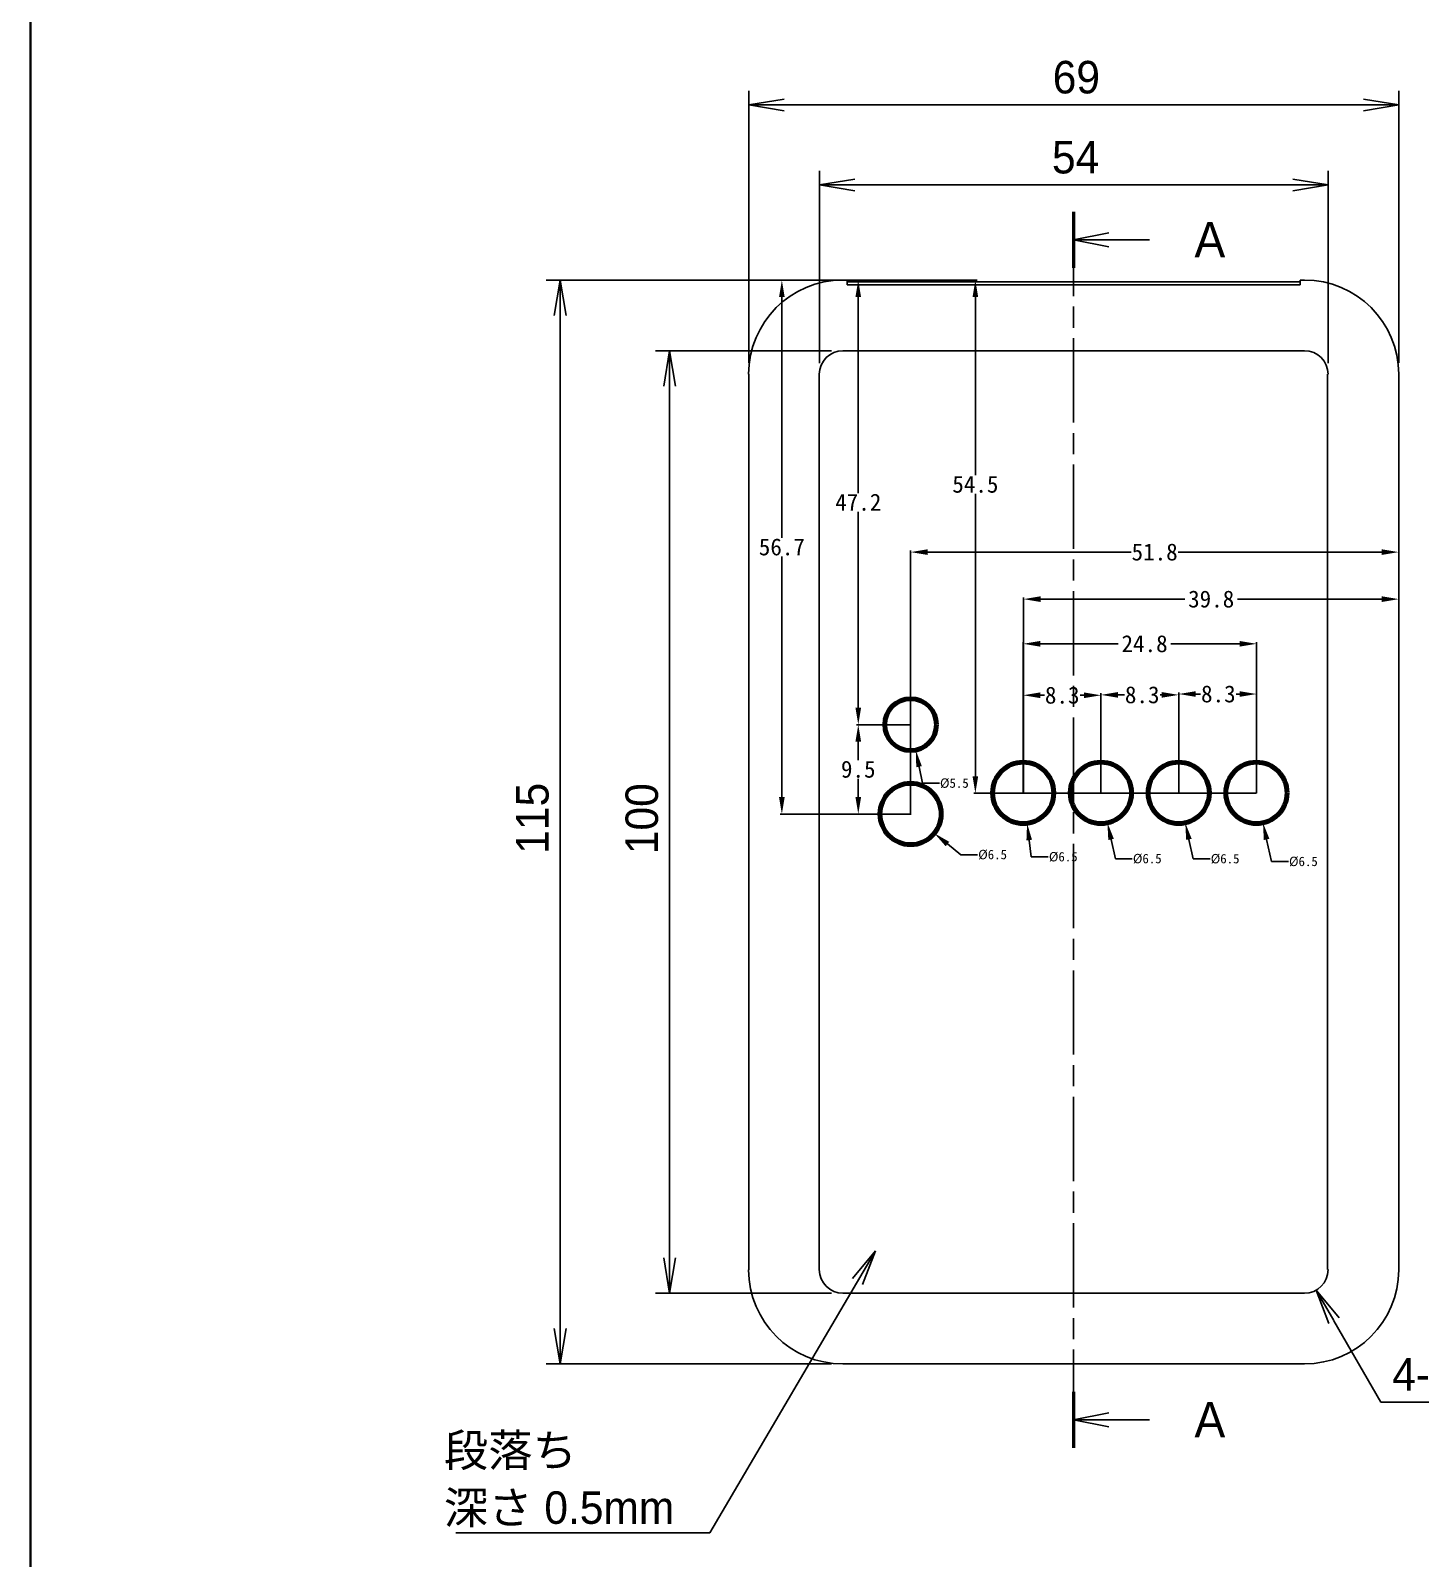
# Model space of a CAD drawing. Header units: millimetres. Extents: x 22 to 621, y 9 to 437.
# Drawn here: x 22.5 to 170, y 166.1 to 328.2 of the extents above; entities that cross this region are included whole.
import ezdxf

# ---------------------------------------------------------------- set-up
doc = ezdxf.new("R2010")
doc.units = ezdxf.units.MM
doc.header["$LTSCALE"] = 1.5
doc.linetypes.add('CHAIN', pattern=[0.3543, 0.2362, -0.0295, 0.0591, -0.0295])
for name, color, linetype, lineweight in [('Border (ISO)', 7, 'Continuous', 35), ('Dimension (ISO)', 7, 'Continuous', 25), ('Section Line (ISO)', 7, 'CHAIN', 25), ('Symbol (ISO)', 7, 'Continuous', 25), ('Visible (ISO)', 7, 'Continuous', 25)]:
    doc.layers.add(name, color=color, linetype=linetype, lineweight=lineweight)
doc.layers.add('Case', color=11, linetype='Continuous')
doc.styles.add('Label Text (JIS)', font='MS PGothic.ttf')
doc.styles.add('Note Text (JIS)', font='MS PGothic.ttf')
doc.styles.add('Note Text2 (JIS)', font='MS PGothic.ttf')
doc.dimstyles.new('Default (JIS)', dxfattribs={"dimscale": 1.5, "dimtxt": 2.3, "dimasz": 2.5, "dimexe": 1, "dimexo": 0.8, "dimgap": 0.8, "dimtad": 1, "dimtoh": 1, "dimrnd": 1e-08, "dimdsep": 46, "dimtxsty": 'Note Text (JIS)', "dimblk": 'OPEN', "dimcen": 0.09, "dimdle": 5, "dimclrd": 100, "dimclre": 100, "dimclrt": 7, "dimadec": 0, "dimazin": 2, "dimtfac": 1, "dimtmove": 0, "dimatfit": 3, "dimldrblk": 'OPEN', "dimfxl": 1, "dimtolj": 1, "dimtzin": 0, "dimlwd": 25, "dimlwe": 25, "dimarcsym": 0})
doc.dimstyles.new('Default 2(JIS)$7', dxfattribs={"dimscale": 1.5, "dimtxt": 2.3, "dimasz": 2.5, "dimexe": 1, "dimexo": 0.8, "dimgap": 0.8, "dimtad": 1, "dimtoh": 1, "dimrnd": 1e-08, "dimdsep": 46, "dimtxsty": 'Note Text2 (JIS)', "dimblk": 'OPEN', "dimcen": 0.09, "dimdle": 5, "dimclrd": 3, "dimclre": 100, "dimclrt": 7, "dimadec": 0, "dimazin": 2, "dimtfac": 1, "dimtmove": 0, "dimatfit": 3, "dimldrblk": 'OPEN', "dimfxl": 1, "dimtolj": 1, "dimtzin": 0, "dimlwd": -1, "dimlwe": 25, "dimarcsym": 0})
doc.dimstyles.get("Standard").update_dxf_attribs({"dimtxt": 0.18, "dimasz": 0.18, "dimexe": 0.18, "dimexo": 0.0625, "dimgap": 0.09, "dimtad": 0, "dimtih": 1, "dimtoh": 1, "dimdec": 4, "dimzin": 0, "dimdsep": 46, "dimtxsty": 'Standard', "dimcen": 0.09, "dimadec": 0, "dimazin": 0, "dimtfac": 1, "dimtdec": 4, "dimtofl": 0, "dimtmove": 0, "dimatfit": 3, "dimfxl": 1, "dimtolj": 1, "dimtzin": 0, "dimarcsym": 0})

# ---------------------------------------------------------------- blocks, each defined once
blk = doc.blocks.new('図面枠 既定の図面枠')
at = {"layer": 'Border (ISO)', "flags": 128}
blk.add_lwpolyline([(15, 6), (15, 291), (414, 291), (414, 6), (15, 6)], dxfattribs=at)
blk = doc.blocks.new('2dTransSection0')
at = {"layer": 'Section Line (ISO)', "linetype": 'CHAIN', "ltscale": 16.827747}
blk.add_line((80.47, 241.96), (80.47, 154.53), dxfattribs=at)
at = {"layer": 'Section Line (ISO)', "linetype": 'Continuous', "lineweight": 50}
for p, q in [((80.47, 241.96), (80.47, 238)), ((80.47, 158.49), (80.47, 154.53))]:
    blk.add_line(p, q, dxfattribs=at)
at = {"layer": 'Section Line (ISO)', "linetype": 'Continuous'}
for p, q in [((82.97, 240.48), (80.47, 239.98)), ((82.97, 239.98), (80.47, 239.98)), ((80.47, 239.98), (82.97, 239.48)), ((85.85, 239.98), (82.97, 239.98)), ((82.97, 157.01), (80.47, 156.51)), ((82.97, 156.51), (80.47, 156.51)), ((80.47, 156.51), (82.97, 156.01)), ((85.85, 156.51), (82.97, 156.51))]:
    blk.add_line(p, q, dxfattribs=at)
at = {"layer": 'Section Line (ISO)', "char_height": 2.5, "attachment_point": 7, "style": 'Label Text (JIS)'}
for insert in [(89.02, 238.74), (89.02, 155.27)]:
    blk.add_mtext('A', dxfattribs=dict(at, insert=insert))
blk = doc.blocks.new('_Open')
at = {"color": 0, "linetype": 'ByBlock', "lineweight": -2}
for p, q in [((-1, 0.167), (0, 0)), ((-1, -0.167), (0, 0)), ((0, 0), (-1, 0))]:
    blk.add_line(p, q, dxfattribs=at)
blk = doc.blocks.new('*D13')
at = {"layer": 'Defpoints', "color": 0}
for p in [(160.23, 311.82), (106.23, 291.72), (160.23, 291.72)]:
    blk.add_point(p, dxfattribs=at)
at = {"layer": 'Dimension (ISO)', "color": 100, "lineweight": 25}
for p, q in [((106.23, 292.92), (106.23, 313.32)), ((160.23, 292.92), (160.23, 313.32)), ((109.98, 311.82), (156.48, 311.82))]:
    blk.add_line(p, q, dxfattribs=at)
at = {"layer": 'Dimension (ISO)', "color": 100, "lineweight": 25, "xscale": 3.75, "yscale": 3.75, "zscale": 3.75, "rotation": 180}
blk.add_blockref('_Open', (106.23, 311.82), dxfattribs=at)
at = {"layer": 'Dimension (ISO)', "color": 100, "lineweight": 25, "xscale": 3.75, "yscale": 3.75, "zscale": 3.75}
blk.add_blockref('_Open', (160.23, 311.82), dxfattribs=at)
at = {"layer": 'Dimension (ISO)', "color": 7, "lineweight": 25, "insert": (130.92, 314.74), "char_height": 3.45, "attachment_point": 4, "style": 'Note Text (JIS)'}
blk.add_mtext('\\A1;54', dxfattribs=at)
blk = doc.blocks.new('*D14')
at = {"layer": 'Defpoints', "color": 0}
for p in [(167.73, 320.31), (98.73, 291.73), (167.73, 291.73)]:
    blk.add_point(p, dxfattribs=at)
at = {"layer": 'Dimension (ISO)', "color": 100, "lineweight": 25}
for p, q in [((98.73, 292.93), (98.73, 321.81)), ((167.73, 292.93), (167.73, 321.81)), ((102.48, 320.31), (163.98, 320.31))]:
    blk.add_line(p, q, dxfattribs=at)
at = {"layer": 'Dimension (ISO)', "color": 100, "lineweight": 25, "xscale": 3.75, "yscale": 3.75, "zscale": 3.75, "rotation": 180}
blk.add_blockref('_Open', (98.73, 320.31), dxfattribs=at)
at = {"layer": 'Dimension (ISO)', "color": 100, "lineweight": 25, "xscale": 3.75, "yscale": 3.75, "zscale": 3.75}
blk.add_blockref('_Open', (167.73, 320.31), dxfattribs=at)
at = {"layer": 'Dimension (ISO)', "color": 7, "lineweight": 25, "insert": (131, 323.23), "char_height": 3.45, "attachment_point": 4, "style": 'Note Text (JIS)'}
blk.add_mtext('\\A1;69', dxfattribs=at)
blk = doc.blocks.new('*D15')
at = {"layer": 'Defpoints', "color": 0}
for p in [(108.73, 294.22), (90.34, 194.22), (108.73, 194.22)]:
    blk.add_point(p, dxfattribs=at)
at = {"layer": 'Dimension (ISO)', "color": 100, "lineweight": 25}
for p, q in [((107.53, 294.22), (88.84, 294.22)), ((90.34, 290.47), (90.34, 197.97)), ((107.53, 194.22), (88.84, 194.22))]:
    blk.add_line(p, q, dxfattribs=at)
at = {"layer": 'Dimension (ISO)', "color": 100, "lineweight": 25, "xscale": 3.75, "yscale": 3.75, "zscale": 3.75}
for p, rotation in [((90.34, 294.22), 90), ((90.34, 194.22), 270)]:
    blk.add_blockref('_Open', p, dxfattribs=dict(at, rotation=rotation))
at = {"layer": 'Dimension (ISO)', "color": 7, "lineweight": 25, "insert": (87.4, 240.81), "char_height": 3.45, "attachment_point": 4, "rotation": 90, "style": 'Note Text (JIS)'}
blk.add_mtext('\\A1;100', dxfattribs=at)
blk = doc.blocks.new('*D16')
at = {"layer": 'Defpoints', "color": 0}
for p in [(108.95, 301.72), (78.72, 186.72), (108.72, 186.72)]:
    blk.add_point(p, dxfattribs=at)
at = {"layer": 'Dimension (ISO)', "color": 100, "lineweight": 25}
for p, q in [((107.75, 301.72), (77.22, 301.72)), ((78.72, 297.97), (78.72, 190.47)), ((107.52, 186.72), (77.22, 186.72))]:
    blk.add_line(p, q, dxfattribs=at)
at = {"layer": 'Dimension (ISO)', "color": 100, "lineweight": 25, "xscale": 3.75, "yscale": 3.75, "zscale": 3.75}
for p, rotation in [((78.72, 301.72), 90), ((78.72, 186.72), 270)]:
    blk.add_blockref('_Open', p, dxfattribs=dict(at, rotation=rotation))
at = {"layer": 'Dimension (ISO)', "color": 7, "lineweight": 25, "insert": (75.79, 240.85), "char_height": 3.45, "attachment_point": 4, "rotation": 90, "style": 'Note Text (JIS)'}
blk.add_mtext('\\A1;115', dxfattribs=at)
blk = doc.blocks.new('*D32')
at = {"layer": 'Defpoints', "color": 0}
for p in [(157.73, 196.72), (158.98, 194.56)]:
    blk.add_point(p, dxfattribs=at)
at = {"layer": 'Dimension (ISO)', "color": 100, "lineweight": 25}
for p, q in [((165.84, 182.67), (160.85, 191.31)), ((180.8, 182.67), (165.84, 182.67))]:
    blk.add_line(p, q, dxfattribs=at)
at = {"layer": 'Dimension (ISO)', "color": 100, "lineweight": 25, "xscale": 3.75, "yscale": 3.75, "zscale": 3.75, "rotation": 120.0000000000111}
blk.add_blockref('_Open', (158.98, 194.56), dxfattribs=at)
at = {"layer": 'Dimension (ISO)', "color": 7, "lineweight": 25, "insert": (167.04, 185.6), "char_height": 3.45, "attachment_point": 4, "style": 'Note Text (JIS)'}
blk.add_mtext('\\A1;4-R2.5', dxfattribs=at)
blk = doc.blocks.new('*D79')
at = {"layer": 'Case', "color": 0}
for p, q in [((127.82, 247.31), (127.91, 247.31)), ((127.87, 247.27), (127.87, 247.36))]:
    blk.add_line(p, q, dxfattribs=at)
at = {"layer": 'Case', "color": 0, "lineweight": -2}
for p, q in [((128.73, 240.52), (128.5, 242.3)), ((130.53, 240.52), (128.73, 240.52))]:
    blk.add_line(p, q, dxfattribs=at)
at = {"layer": 'Case', "color": 0}
blk.add_solid([(128.8, 242.34), (128.21, 242.26), (128.28, 244.09)], dxfattribs=at)
at = {"layer": 'Defpoints', "color": 0}
for p in [(127.46, 250.54), (128.28, 244.09)]:
    blk.add_point(p, dxfattribs=at)
at = {"layer": 'Case', "color": 0, "insert": (132.12, 240.52), "char_height": 1, "attachment_point": 5}
blk.add_mtext('\\A1;%%c6.5', dxfattribs=at)
blk = doc.blocks.new('*D81')
at = {"layer": 'Case', "color": 0}
for p, q in [((136.07, 247.31), (136.16, 247.31)), ((136.12, 247.27), (136.12, 247.36))]:
    blk.add_line(p, q, dxfattribs=at)
at = {"layer": 'Case', "color": 0, "lineweight": -2}
for p, q in [((137.65, 240.32), (137.2, 242.38)), ((139.45, 240.32), (137.65, 240.32))]:
    blk.add_line(p, q, dxfattribs=at)
at = {"layer": 'Case', "color": 0}
blk.add_solid([(137.49, 242.44), (136.9, 242.31), (136.81, 244.14)], dxfattribs=at)
at = {"layer": 'Defpoints', "color": 0}
for p in [(135.42, 250.49), (136.81, 244.14)]:
    blk.add_point(p, dxfattribs=at)
at = {"layer": 'Case', "color": 0, "insert": (141.04, 240.32), "char_height": 1, "attachment_point": 5}
blk.add_mtext('\\A1;%%c6.5', dxfattribs=at)
blk = doc.blocks.new('*D82')
at = {"layer": 'Case', "color": 0}
for p, q in [((144.33, 247.31), (144.42, 247.31)), ((144.38, 247.27), (144.38, 247.36))]:
    blk.add_line(p, q, dxfattribs=at)
at = {"layer": 'Case', "color": 0, "lineweight": -2}
for p, q in [((145.91, 240.31), (145.46, 242.38)), ((147.71, 240.31), (145.91, 240.31))]:
    blk.add_line(p, q, dxfattribs=at)
at = {"layer": 'Case', "color": 0}
blk.add_solid([(145.75, 242.44), (145.17, 242.32), (145.07, 244.14)], dxfattribs=at)
at = {"layer": 'Defpoints', "color": 0}
for p in [(143.68, 250.49), (145.07, 244.14)]:
    blk.add_point(p, dxfattribs=at)
at = {"layer": 'Case', "color": 0, "insert": (149.3, 240.31), "char_height": 1, "attachment_point": 5}
blk.add_mtext('\\A1;%%c6.5', dxfattribs=at)
blk = doc.blocks.new('*D83')
at = {"layer": 'Case', "color": 0}
for p, q in [((152.58, 247.31), (152.67, 247.31)), ((152.63, 247.27), (152.63, 247.36))]:
    blk.add_line(p, q, dxfattribs=at)
at = {"layer": 'Case', "color": 0, "lineweight": -2}
for p, q in [((154.22, 240.02), (153.71, 242.38)), ((156.02, 240.02), (154.22, 240.02))]:
    blk.add_line(p, q, dxfattribs=at)
at = {"layer": 'Case', "color": 0}
blk.add_solid([(154, 242.44), (153.41, 242.31), (153.32, 244.14)], dxfattribs=at)
at = {"layer": 'Defpoints', "color": 0}
for p in [(151.93, 250.49), (153.32, 244.14)]:
    blk.add_point(p, dxfattribs=at)
at = {"layer": 'Case', "color": 0, "insert": (157.61, 240.02), "char_height": 1, "attachment_point": 5}
blk.add_mtext('\\A1;%%c6.5', dxfattribs=at)
blk = doc.blocks.new('*D95')
at = {"layer": 'Case', "color": 0, "lineweight": -2}
for p, q in [((127.87, 247.33), (127.87, 263.31)), ((129.67, 263.13), (137.96, 263.13)), ((150.83, 263.13), (143.54, 263.13)), ((152.63, 247.33), (152.63, 263.31))]:
    blk.add_line(p, q, dxfattribs=at)
at = {"layer": 'Case', "color": 0}
for points in [[(129.67, 263.43), (129.67, 262.83), (127.87, 263.13)], [(150.83, 262.83), (150.83, 263.43), (152.63, 263.13)]]:
    blk.add_solid(points, dxfattribs=at)
at = {"layer": 'Defpoints', "color": 0}
for p in [(152.63, 263.13), (127.87, 247.27), (152.63, 247.27)]:
    blk.add_point(p, dxfattribs=at)
at = {"layer": 'Case', "color": 0, "insert": (140.75, 263.13), "char_height": 1.8, "attachment_point": 5}
blk.add_mtext('\\A1;24.8', dxfattribs=at)
blk = doc.blocks.new('*D97')
at = {"layer": 'Case', "color": 0, "lineweight": -2}
for p, q in [((127.87, 247.37), (127.87, 257.85)), ((136.12, 247.33), (136.12, 257.85)), ((129.67, 257.67), (130.12, 257.67)), ((134.32, 257.67), (133.9, 257.67))]:
    blk.add_line(p, q, dxfattribs=at)
at = {"layer": 'Case', "color": 0}
for points in [[(129.67, 257.97), (129.67, 257.37), (127.87, 257.67)], [(134.32, 257.37), (134.32, 257.97), (136.12, 257.67)]]:
    blk.add_solid(points, dxfattribs=at)
at = {"layer": 'Defpoints', "color": 0}
for p in [(136.12, 257.67), (127.87, 247.31), (136.12, 247.27)]:
    blk.add_point(p, dxfattribs=at)
at = {"layer": 'Case', "color": 0, "insert": (132.01, 257.67), "char_height": 1.8, "attachment_point": 5}
blk.add_mtext('\\A1;8.3', dxfattribs=at)
blk = doc.blocks.new('*D98')
at = {"layer": 'Case', "color": 0, "lineweight": -2}
for p, q in [((136.12, 247.33), (136.12, 257.89)), ((144.38, 247.33), (144.38, 257.89)), ((137.92, 257.71), (138.61, 257.71)), ((142.58, 257.71), (142.39, 257.71))]:
    blk.add_line(p, q, dxfattribs=at)
at = {"layer": 'Case', "color": 0}
for points in [[(137.92, 258.01), (137.92, 257.41), (136.12, 257.71)], [(142.58, 257.41), (142.58, 258.01), (144.38, 257.71)]]:
    blk.add_solid(points, dxfattribs=at)
at = {"layer": 'Defpoints', "color": 0}
for p in [(144.38, 257.71), (136.12, 247.27), (144.38, 247.27)]:
    blk.add_point(p, dxfattribs=at)
at = {"layer": 'Case', "color": 0, "insert": (140.5, 257.71), "char_height": 1.8, "attachment_point": 5}
blk.add_mtext('\\A1;8.3', dxfattribs=at)
blk = doc.blocks.new('*D99')
at = {"layer": 'Case', "color": 0, "lineweight": -2}
for p, q in [((144.38, 247.37), (144.38, 257.98)), ((146.18, 257.8), (146.69, 257.8)), ((150.83, 257.8), (150.47, 257.8)), ((152.63, 247.37), (152.63, 257.98))]:
    blk.add_line(p, q, dxfattribs=at)
at = {"layer": 'Case', "color": 0}
for points in [[(146.18, 258.1), (146.18, 257.5), (144.38, 257.8)], [(150.83, 257.5), (150.83, 258.1), (152.63, 257.8)]]:
    blk.add_solid(points, dxfattribs=at)
at = {"layer": 'Defpoints', "color": 0}
for p in [(152.63, 257.8), (144.38, 247.31), (152.63, 247.31)]:
    blk.add_point(p, dxfattribs=at)
at = {"layer": 'Case', "color": 0, "insert": (148.58, 257.8), "char_height": 1.8, "attachment_point": 5}
blk.add_mtext('\\A1;8.3', dxfattribs=at)
blk = doc.blocks.new('*D100')
at = {"layer": 'Case', "color": 0, "lineweight": -2}
for p, q in [((127.91, 247.37), (127.91, 268.05)), ((129.71, 267.87), (145.03, 267.87)), ((165.93, 267.87), (150.61, 267.87)), ((167.73, 247.37), (167.73, 268.05))]:
    blk.add_line(p, q, dxfattribs=at)
at = {"layer": 'Case', "color": 0}
for points in [[(129.71, 268.17), (129.71, 267.57), (127.91, 267.87)], [(165.93, 267.57), (165.93, 268.17), (167.73, 267.87)]]:
    blk.add_solid(points, dxfattribs=at)
at = {"layer": 'Defpoints', "color": 0}
for p in [(167.73, 267.87), (127.91, 247.31), (167.73, 247.31)]:
    blk.add_point(p, dxfattribs=at)
at = {"layer": 'Case', "color": 0, "insert": (147.82, 267.87), "char_height": 1.8, "attachment_point": 5}
blk.add_mtext('\\A1;39.8', dxfattribs=at)
blk = doc.blocks.new('*D101')
at = {"layer": 'Case', "color": 0, "lineweight": -2}
for p, q in [((107.81, 301.72), (122.97, 301.72)), ((122.79, 299.92), (122.79, 281.04)), ((122.79, 249.07), (122.79, 279.06)), ((152.56, 247.27), (122.61, 247.27))]:
    blk.add_line(p, q, dxfattribs=at)
at = {"layer": 'Case', "color": 0}
for points in [[(123.09, 299.92), (122.49, 299.92), (122.79, 301.72)], [(122.49, 249.07), (123.09, 249.07), (122.79, 247.27)]]:
    blk.add_solid(points, dxfattribs=at)
at = {"layer": 'Defpoints', "color": 0}
for p in [(107.75, 301.72), (122.79, 247.27), (152.63, 247.27)]:
    blk.add_point(p, dxfattribs=at)
at = {"layer": 'Case', "color": 0, "insert": (122.79, 280.05), "char_height": 1.8, "attachment_point": 5}
blk.add_mtext('\\A1;54.5', dxfattribs=at)
blk = doc.blocks.new('*D105')
at = {"layer": 'Case', "color": 0, "lineweight": -2}
for p, q in [((115.92, 245.09), (115.92, 273.04)), ((117.72, 272.86), (139.33, 272.86)), ((165.93, 272.86), (144.31, 272.86)), ((167.73, 244.29), (167.73, 273.04))]:
    blk.add_line(p, q, dxfattribs=at)
at = {"layer": 'Case', "color": 0}
for points in [[(117.72, 273.16), (117.72, 272.56), (115.92, 272.86)], [(165.93, 272.56), (165.93, 273.16), (167.73, 272.86)]]:
    blk.add_solid(points, dxfattribs=at)
at = {"layer": 'Defpoints', "color": 0}
for p in [(167.73, 272.86), (115.92, 245.03), (167.73, 244.22)]:
    blk.add_point(p, dxfattribs=at)
at = {"layer": 'Case', "color": 0, "insert": (141.82, 272.86), "char_height": 1.8, "attachment_point": 5}
blk.add_mtext('\\A1;51.8', dxfattribs=at)
blk = doc.blocks.new('*D106')
at = {"layer": 'Case', "color": 0}
for p, q in [((115.87, 254.55), (115.96, 254.55)), ((115.92, 254.51), (115.92, 254.6))]:
    blk.add_line(p, q, dxfattribs=at)
at = {"layer": 'Case', "color": 0, "lineweight": -2}
for p, q in [((117.17, 248.33), (116.81, 250.09)), ((118.97, 248.33), (117.17, 248.33))]:
    blk.add_line(p, q, dxfattribs=at)
at = {"layer": 'Case', "color": 0}
blk.add_solid([(117.11, 250.15), (116.52, 250.03), (116.46, 251.86)], dxfattribs=at)
at = {"layer": 'Defpoints', "color": 0}
for p in [(115.37, 257.25), (116.46, 251.86)]:
    blk.add_point(p, dxfattribs=at)
at = {"layer": 'Case', "color": 0, "insert": (120.56, 248.33), "char_height": 1, "attachment_point": 5}
blk.add_mtext('\\A1;%%c5.5', dxfattribs=at)
blk = doc.blocks.new('*D107')
at = {"layer": 'Case', "color": 0}
for p, q in [((115.87, 245.07), (115.96, 245.07)), ((115.92, 245.03), (115.92, 245.12))]:
    blk.add_line(p, q, dxfattribs=at)
at = {"layer": 'Case', "color": 0, "lineweight": -2}
for p, q in [((121.23, 240.75), (119.83, 241.89)), ((123.03, 240.75), (121.23, 240.75))]:
    blk.add_line(p, q, dxfattribs=at)
at = {"layer": 'Case', "color": 0}
blk.add_solid([(120.02, 242.12), (119.64, 241.65), (118.44, 243.02)], dxfattribs=at)
at = {"layer": 'Defpoints', "color": 0}
for p in [(113.39, 247.12), (118.44, 243.02)]:
    blk.add_point(p, dxfattribs=at)
at = {"layer": 'Case', "color": 0, "insert": (124.62, 240.75), "char_height": 1, "attachment_point": 5}
blk.add_mtext('\\A1;%%c6.5', dxfattribs=at)
blk = doc.blocks.new('*D108')
at = {"layer": 'Case', "color": 0, "lineweight": -2}
for p, q in [((108.66, 301.72), (102.07, 301.72)), ((102.25, 299.92), (102.25, 274.39)), ((102.25, 246.87), (102.25, 272.41)), ((115.9, 245.07), (102.07, 245.07))]:
    blk.add_line(p, q, dxfattribs=at)
at = {"layer": 'Case', "color": 0}
for points in [[(102.55, 299.92), (101.95, 299.92), (102.25, 301.72)], [(101.95, 246.87), (102.55, 246.87), (102.25, 245.07)]]:
    blk.add_solid(points, dxfattribs=at)
at = {"layer": 'Defpoints', "color": 0}
for p in [(108.72, 301.72), (102.25, 245.07), (115.96, 245.07)]:
    blk.add_point(p, dxfattribs=at)
at = {"layer": 'Case', "color": 0, "insert": (102.25, 273.4), "char_height": 1.8, "attachment_point": 5}
blk.add_mtext('\\A1;56.7', dxfattribs=at)
blk = doc.blocks.new('*D109')
at = {"layer": 'Case', "color": 0, "lineweight": -2}
for p, q in [((109.24, 301.72), (110.54, 301.72)), ((110.36, 299.92), (110.36, 279.13)), ((110.36, 256.35), (110.36, 277.15)), ((115.9, 254.55), (110.18, 254.55))]:
    blk.add_line(p, q, dxfattribs=at)
at = {"layer": 'Case', "color": 0}
for points in [[(110.66, 299.92), (110.06, 299.92), (110.36, 301.72)], [(110.06, 256.35), (110.66, 256.35), (110.36, 254.55)]]:
    blk.add_solid(points, dxfattribs=at)
at = {"layer": 'Defpoints', "color": 0}
for p in [(109.18, 301.72), (110.36, 254.55), (115.96, 254.55)]:
    blk.add_point(p, dxfattribs=at)
at = {"layer": 'Case', "color": 0, "insert": (110.36, 278.14), "char_height": 1.8, "attachment_point": 5}
blk.add_mtext('\\A1;47.2', dxfattribs=at)
blk = doc.blocks.new('*D110')
at = {"layer": 'Case', "color": 0, "lineweight": -2}
for p, q in [((115.9, 254.55), (110.18, 254.55)), ((110.36, 252.75), (110.36, 250.8)), ((110.36, 246.87), (110.36, 248.82)), ((109.05, 245.07), (110.54, 245.07))]:
    blk.add_line(p, q, dxfattribs=at)
at = {"layer": 'Case', "color": 0}
for points in [[(110.66, 252.75), (110.06, 252.75), (110.36, 254.55)], [(110.06, 246.87), (110.66, 246.87), (110.36, 245.07)]]:
    blk.add_solid(points, dxfattribs=at)
at = {"layer": 'Defpoints', "color": 0}
for p in [(115.96, 254.55), (108.99, 245.07), (110.36, 245.07)]:
    blk.add_point(p, dxfattribs=at)
at = {"layer": 'Case', "color": 0, "insert": (110.36, 249.81), "char_height": 1.8, "attachment_point": 5}
blk.add_mtext('\\A1;9.5', dxfattribs=at)

msp = doc.modelspace()

# ---------------------------------------------------------------- linework, layer by layer
at = {"layer": 'Case'}
for p, q in [((115.87, 254.552), (115.96, 254.552)), ((115.915, 254.507), (115.915, 254.597)), ((113.256, 247.572), (113.256, 247.572)), ((115.87, 245.072), (115.96, 245.072)), ((115.915, 245.027), (115.915, 245.117))]:
    msp.add_line(p, q, dxfattribs=at)
at = {"layer": 'Case', "color": 10, "lineweight": 80}
for centre, radius in [((115.915, 254.552), 2.75), ((127.866, 247.312), 3.25), ((136.116, 247.312), 3.25), ((144.376, 247.312), 3.25), ((152.626, 247.312), 3.25), ((115.915, 245.072), 3.25)]:
    msp.add_circle(centre, radius, dxfattribs=at)
at = {"layer": 'Visible (ISO)'}
for p, q in [((108.721, 301.724), (109.177, 301.724)), ((109.177, 301.268), (109.177, 301.724)), ((157.277, 301.724), (157.733, 301.724)), ((157.277, 301.724), (157.277, 301.268)), ((109.177, 301.532), (157.277, 301.532)), ((109.177, 301.268), (109.177, 301.218)), ((157.227, 301.218), (109.227, 301.218)), ((157.277, 301.218), (157.277, 301.268)), ((108.727, 294.224), (157.727, 294.224)), ((98.727, 196.718), (98.727, 291.73)), ((106.227, 196.724), (106.227, 291.724)), ((160.173, 291.724), (160.173, 196.724)), ((167.727, 291.73), (167.727, 196.718)), ((157.727, 194.224), (108.727, 194.224)), ((157.733, 186.724), (108.721, 186.724))]:
    msp.add_line(p, q, dxfattribs=at)
for centre, start, end in [((108.727, 291.724), 90, 180), ((157.727, 291.724), 0, 90), ((108.727, 196.724), 180, 270), ((157.727, 196.724), 270, 0)]:
    msp.add_arc(centre, 2.5, start, end, dxfattribs=at)
for centre, major_axis, start_param, end_param in [((108.733, 291.718), (-7.08, 7.08), 5.4983961, 7.0679745), ((157.721, 291.718), (7.08, 7.08), 5.4983961, 7.0679745), ((109.24, 291.212), (-7.08, 7.08), 5.4983961, 5.5034191), ((157.215, 291.212), (7.08, 7.08), 0.7797663, 0.7847892), ((108.733, 196.73), (-7.08, -7.08), 5.4983961, 7.0679745), ((157.721, 196.73), (7.08, -7.08), 5.4983961, 7.0679745)]:
    msp.add_ellipse(centre, major_axis=major_axis, ratio=0.9987828, start_param=start_param, end_param=end_param, dxfattribs=at)

# ---------------------------------------------------------------- block references
at = {"xscale": 1.5, "yscale": 1.5, "zscale": 1.5}
msp.add_blockref('図面枠 既定の図面枠', (0, 0), dxfattribs=at)
at = {"layer": 'Section Line (ISO)', "xscale": 1.5, "yscale": 1.5, "zscale": 1.5}
msp.add_blockref('2dTransSection0', (12.515, -53.971), dxfattribs=at)

# ---------------------------------------------------------------- texts
at = {"layer": 'Symbol (ISO)', "color": 7, "insert": (66.373, 169.38), "char_height": 3.45, "width": 24.49298, "attachment_point": 7, "line_spacing_factor": 1.058182, "style": 'Note Text2 (JIS)'}
msp.add_mtext('{段落ち\\P深さ 0.5mm}', dxfattribs=at)

# ---------------------------------------------------------------- dimensions: what is measured, and where the dimension line sits
at = {"layer": 'Case'}
for base, p1, p2, override, picture, middle in [((102.255, 245.072), (108.721, 301.724), (115.96, 245.072), {"dimtxt": 1.8, "dimasz": 1.8, "dimdec": 1, "dimlfac": 1}, '*D108', (102.255, 273.398)), ((110.36, 254.552), (109.177, 301.724), (115.96, 254.552), {"dimtxt": 1.8, "dimasz": 1.8, "dimdec": 1, "dimlfac": 1}, '*D109', (110.36, 278.138)), ((110.36, 245.072), (115.96, 254.552), (108.986, 245.072), {"dimtxt": 1.8, "dimasz": 1.8, "dimdec": 1}, '*D110', (110.36, 249.812))]:
    dim = msp.add_linear_dim(base=base, p1=p1, p2=p2, angle=90, dimstyle='Standard', override=override, dxfattribs=at)
    dim.commit()
    dim.dimension.update_dxf_attribs({"geometry": picture, "text_midpoint": middle})
dim = msp.add_linear_dim(base=(122.788, 247.267), p1=(107.749, 301.724), p2=(152.626, 247.267), angle=90, dimstyle='Standard', override={"dimtxt": 1.8, "dimasz": 1.8, "dimdec": 1, "dimlfac": 1}, dxfattribs=at)
dim.commit()
dim.dimension.update_dxf_attribs({"geometry": '*D101', "text_midpoint": (122.788, 280.052), "dimtype": 160})
for base, p1, p2, picture, middle in [((167.727, 272.865), (115.915, 245.027), (167.727, 244.224), '*D105', (141.821, 272.865)), ((167.727, 267.87), (127.911, 247.312), (167.727, 247.312), '*D100', (147.819, 267.87))]:
    dim = msp.add_linear_dim(base=base, p1=p1, p2=p2, dimstyle='Standard', override={"dimtxt": 1.8, "dimasz": 1.8, "dimdec": 1, "dimlfac": 1}, dxfattribs=at)
    dim.commit()
    dim.dimension.update_dxf_attribs({"geometry": picture, "text_midpoint": middle})
for base, p1, p2, picture, middle in [((152.626, 263.128), (127.866, 247.267), (152.626, 247.267), '*D95', (140.75, 263.128)), ((136.115918305, 257.670685099), (127.865918305, 247.312109638), (136.115918305, 247.267109638), '*D97', (132.013418305, 257.670685099)), ((144.376, 257.714), (136.116, 247.267), (144.376, 247.267), '*D98', (140.496, 257.714)), ((152.625918305, 257.799689051), (144.375918305, 247.312109638), (152.625918305, 247.312109638), '*D99', (148.580053901, 257.799689051))]:
    dim = msp.add_linear_dim(base=base, p1=p1, p2=p2, dimstyle='Standard', override={"dimtxt": 1.8, "dimasz": 1.8, "dimdec": 1}, dxfattribs=at)
    dim.commit()
    dim.dimension.update_dxf_attribs({"geometry": picture, "text_midpoint": middle, "dimtype": 160})
for p1, p2, picture, middle in [((115.372, 257.248), (116.458, 251.856), '*D106', (120.558, 248.327)), ((127.455, 250.536), (128.277, 244.088), '*D79', (132.122, 240.517)), ((135.42, 250.487), (136.812, 244.137), '*D81', (141.039, 240.316)), ((143.679, 250.487), (145.073, 244.138), '*D82', (149.303, 240.309)), ((151.93, 250.487), (153.321, 244.137), '*D83', (157.614, 240.016)), ((113.393, 247.122), (118.437, 243.022), '*D107', (124.621, 240.752))]:
    dim = msp.add_diameter_dim_2p(p1=p1, p2=p2, dimstyle='Standard', override={"dimtxt": 1, "dimasz": 1.8, "dimdec": 1}, dxfattribs=at)
    dim.commit()
    dim.dimension.update_dxf_attribs({"geometry": picture, "text_midpoint": middle, "dimtype": 163})
at = {"layer": 'Dimension (ISO)', "color": 100, "lineweight": 25}
for base, p1, p2, picture, middle in [((167.727, 320.307), (98.727, 291.73), (167.727, 291.73), '*D14', (133.227, 320.307)), ((160.227, 311.818), (106.227, 291.724), (160.227, 291.724), '*D13', (133.227, 311.818))]:
    dim = msp.add_linear_dim(base=base, p1=p1, p2=p2, dimstyle='Default (JIS)', override={"dimtoh": 0, "dimdec": 2, "dimtp": 0, "dimtm": 0, "dimtdec": 2, "dimatfit": 2}, dxfattribs=at)
    dim.commit()
    dim.dimension.update_dxf_attribs({"geometry": picture, "text_midpoint": middle, "dimtype": 160})
for base, p1, p2, angle, picture, middle in [((78.721, 186.724), (108.949, 301.724), (108.721, 186.724), 90, '*D16', (78.721, 244.224)), ((90.336, 194.224), (108.727, 294.224), (108.727, 194.224), 270, '*D15', (90.336, 244.224))]:
    dim = msp.add_linear_dim(base=base, p1=p1, p2=p2, angle=angle, dimstyle='Default (JIS)', override={"dimtoh": 0, "dimdec": 2, "dimtp": 0, "dimtm": 0, "dimtdec": 2, "dimatfit": 2}, dxfattribs=at)
    dim.commit()
    dim.dimension.update_dxf_attribs({"geometry": picture, "text_midpoint": middle, "dimtype": 160})
dim = msp.add_radius_dim(center=(157.727, 196.724), mpoint=(158.977, 194.559), text='4-<>', dimstyle='Default (JIS)', override={"dimtih": 1, "dimdec": 2, "dimcen": 0, "dimtp": 0, "dimtm": 0, "dimtdec": 2, "dimtofl": 0}, dxfattribs=at)
dim.commit()
dim.dimension.update_dxf_attribs({"geometry": '*D32', "text_midpoint": (173.918, 182.671), "dimtype": 164})

# ---------------------------------------------------------------- leaders
at = {"layer": 'Symbol (ISO)', "color": 3, "annotation_type": 0, "has_hookline": 1, "hookline_direction": 1, "text_width": 23.219}
msp.add_leader([(112.176, 198.717), (94.616, 168.805), (90.866, 168.805)], dimstyle='Default 2(JIS)$7', override={"dimgap": 0, "dimtad": 1}, dxfattribs=at)

doc.saveas('drawing.dxf')
